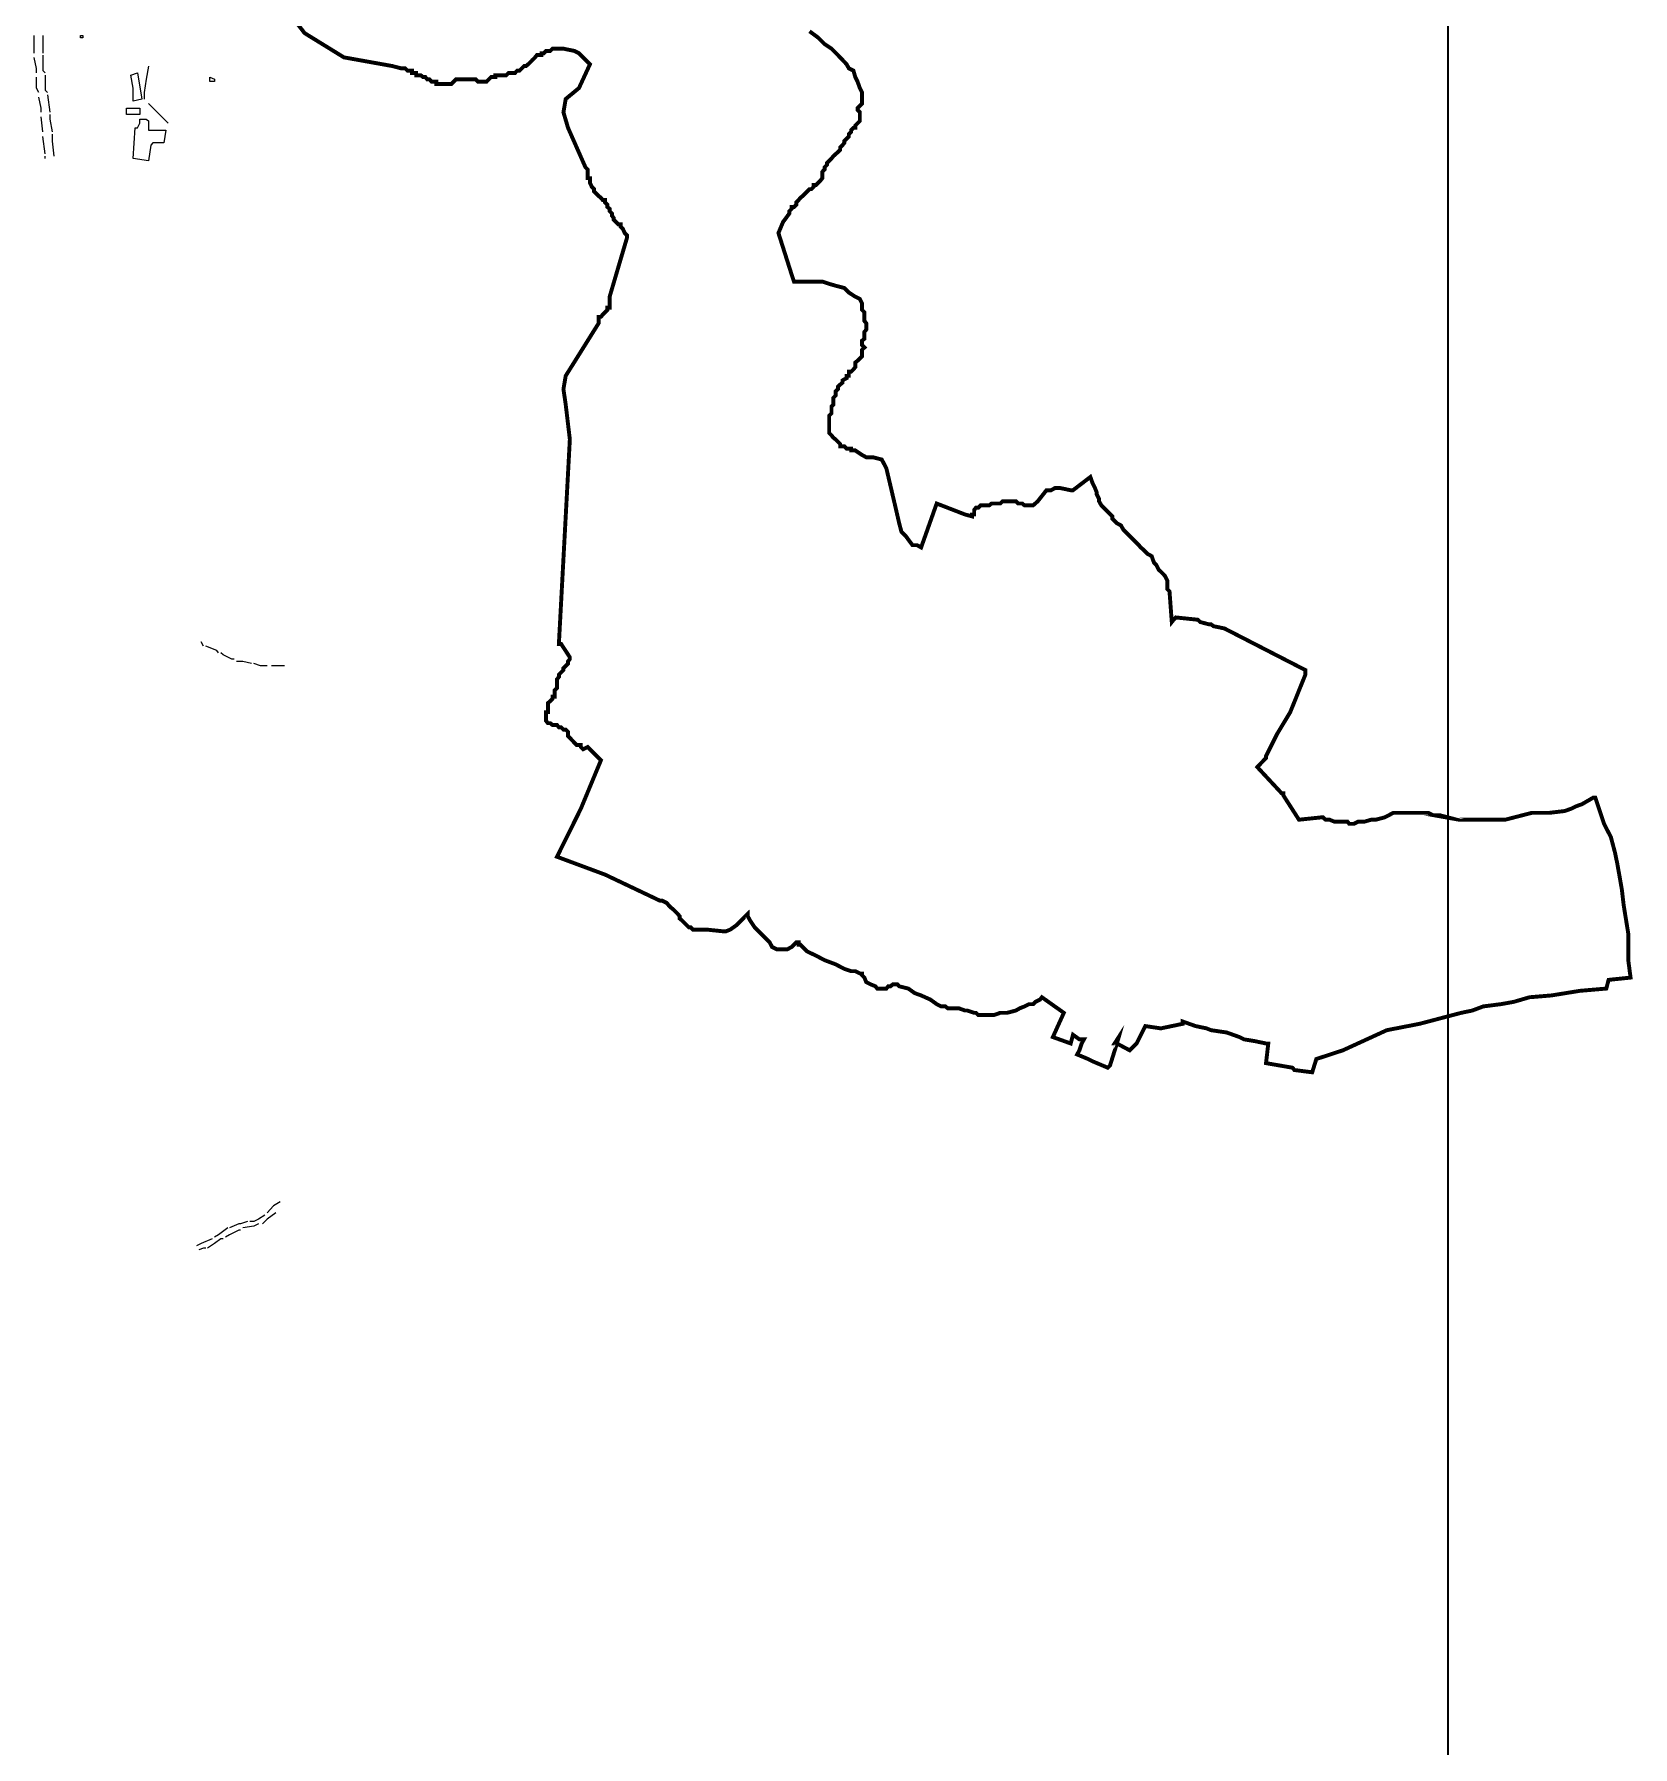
# Model space of a CAD drawing. Header units: millimetres. Extents: x -3588 to 75209, y -3737 to 38254.
# Drawn here: x 11751 to 12737, y 34194 to 35251 of the extents above; entities that cross this region are included whole.
import ezdxf

# ---------------------------------------------------------------- set-up
doc = ezdxf.new("R2010")
doc.units = ezdxf.units.MM
doc.layers.add('P', color=253, linetype='Continuous')

msp = doc.modelspace()

# ---------------------------------------------------------------- linework, layer by layer
at = {"layer": 'P'}
for points, const_width in [([(12623.292, 27097.434), (12623.292, 36423.662)], 1.2), ([(12229.217, 35252.734), (12234.578, 35248.781), (12235.987, 35247.357), (12238.531, 35244.828), (12242.772, 35241.996), (12246.725, 35238.043), (12252.086, 35232.409), (12253.495, 35229.865), (12256.311, 35228.456), (12257.448, 35224.503), (12258.856, 35221.671), (12260.264, 35217.718), (12261.672, 35214.901), (12261.672, 35213.493), (12261.672, 35212.085), (12261.672, 35210.948), (12261.672, 35208.132), (12260.264, 35206.707), (12258.856, 35205.299), (12258.856, 35204.179), (12260.264, 35202.77), (12260.264, 35199.938), (12260.264, 35198.529), (12260.264, 35197.393), (12258.856, 35195.985), (12257.448, 35194.577), (12257.448, 35193.168), (12256.311, 35193.168), (12254.903, 35191.76), (12254.903, 35190.624), (12253.495, 35189.215), (12253.495, 35187.807), (12252.086, 35186.383), (12250.678, 35184.974), (12250.678, 35183.854), (12249.542, 35182.446), (12248.133, 35181.021), (12248.133, 35179.613), (12246.725, 35178.205), (12243.892, 35175.66), (12242.772, 35174.252), (12241.348, 35172.844), (12239.939, 35171.435), (12239.939, 35170.299), (12238.531, 35168.891), (12238.531, 35167.482), (12237.123, 35166.058), (12237.123, 35164.65), (12237.123, 35162.121), (12235.987, 35160.697), (12234.578, 35159.288), (12233.17, 35157.88), (12231.762, 35157.88), (12231.762, 35156.744), (12230.353, 35155.335), (12229.217, 35155.335), (12227.809, 35153.927), (12226.4, 35152.519), (12224.976, 35151.11), (12223.568, 35149.974), (12222.447, 35148.566), (12221.023, 35147.158), (12221.023, 35145.733), (12219.615, 35144.325), (12218.206, 35144.325), (12218.206, 35143.205), (12216.798, 35141.796), (12216.798, 35140.372), (12212.845, 35135.011), (12210.029, 35128.241), (12218.206, 35102.555), (12219.615, 35098.314), (12224.976, 35098.314), (12231.762, 35098.314), (12237.123, 35098.314), (12241.348, 35096.906), (12245.301, 35095.77), (12250.678, 35094.361), (12253.495, 35091.545), (12257.448, 35089), (12260.264, 35087.592), (12261.672, 35084.759), (12261.672, 35083.351), (12261.672, 35082.23), (12261.672, 35080.822), (12263.097, 35079.398), (12263.097, 35077.989), (12263.097, 35076.581), (12263.097, 35075.445), (12263.097, 35074.037), (12264.217, 35072.628), (12264.217, 35071.22), (12264.217, 35069.812), (12264.217, 35068.675), (12263.097, 35067.267), (12263.097, 35065.859), (12263.097, 35064.434), (12263.097, 35063.026), (12261.672, 35061.906), (12261.672, 35060.497), (12261.672, 35059.073), (12263.097, 35057.665), (12261.672, 35056.256), (12261.672, 35053.712), (12261.672, 35052.304), (12260.264, 35050.895), (12258.856, 35049.487), (12257.448, 35048.351), (12257.448, 35046.942), (12257.448, 35045.534), (12256.311, 35044.11), (12254.903, 35042.701), (12253.495, 35042.701), (12253.495, 35041.581), (12253.495, 35040.173), (12252.086, 35040.173), (12252.086, 35038.748), (12249.542, 35037.34), (12249.542, 35035.932), (12248.133, 35034.795), (12246.725, 35033.387), (12246.725, 35031.979), (12245.301, 35030.57), (12245.301, 35029.162), (12245.301, 35028.026), (12243.892, 35026.618), (12243.892, 35023.785), (12243.892, 35022.377), (12242.772, 35021.256), (12242.772, 35019.848), (12242.772, 35018.424), (12242.772, 35017.015), (12241.348, 35015.607), (12241.348, 35014.471), (12241.348, 35013.062), (12241.348, 35011.654), (12241.348, 35008.837), (12241.348, 35007.701), (12241.348, 35006.293), (12241.348, 35004.885), (12242.772, 35003.46), (12243.892, 35002.052), (12245.301, 35000.932), (12246.725, 34999.523), (12248.133, 34998.099), (12248.133, 34996.691), (12249.542, 34996.691), (12250.678, 34996.691), (12252.086, 34995.282), (12253.495, 34995.282), (12254.903, 34995.282), (12254.903, 34994.146), (12256.311, 34994.146), (12257.448, 34994.146), (12261.672, 34991.329), (12264.217, 34989.921), (12268.458, 34989.921), (12273.819, 34988.513), (12276.636, 34983.135), (12281.997, 34960.282), (12284.542, 34949.272), (12285.95, 34943.91), (12288.783, 34941.078), (12292.736, 34935.716), (12295.552, 34935.716), (12298.097, 34934.308), (12307.699, 34961.402), (12325.191, 34954.633), (12329.432, 34953.497), (12329.432, 34954.633), (12330.841, 34954.633), (12330.841, 34956.041), (12330.841, 34957.45), (12331.977, 34958.874), (12333.385, 34958.874), (12334.793, 34960.282), (12336.202, 34960.282), (12337.61, 34960.282), (12338.746, 34960.282), (12340.155, 34960.282), (12341.563, 34961.402), (12342.971, 34961.402), (12344.396, 34961.402), (12345.516, 34961.402), (12346.924, 34961.402), (12348.349, 34962.811), (12349.757, 34962.811), (12351.165, 34962.811), (12352.302, 34962.811), (12353.71, 34962.811), (12355.118, 34962.811), (12356.526, 34962.811), (12357.935, 34961.402), (12359.071, 34961.402), (12360.479, 34961.402), (12361.888, 34960.282), (12367.249, 34960.282), (12370.082, 34962.811), (12375.443, 34969.596), (12376.851, 34969.596), (12378.26, 34969.596), (12380.804, 34971.005), (12383.621, 34971.005), (12390.406, 34969.596), (12391.815, 34969.596), (12402.537, 34977.774), (12403.945, 34973.821), (12405.37, 34971.005), (12406.49, 34968.188), (12406.49, 34967.052), (12407.898, 34964.235), (12407.898, 34962.811), (12409.323, 34960.282), (12412.139, 34957.45), (12416.092, 34953.497), (12416.092, 34952.088), (12418.909, 34949.272), (12421.454, 34947.863), (12422.862, 34945.319), (12425.695, 34942.486), (12428.223, 34939.957), (12429.647, 34938.549), (12432.464, 34935.716), (12433.6, 34934.308), (12435.009, 34933.172), (12437.825, 34930.355), (12440.37, 34928.947), (12441.778, 34924.994), (12443.187, 34923.586), (12444.595, 34920.753), (12447.14, 34918.224), (12448.548, 34916.8), (12449.972, 34913.983), (12449.972, 34911.439), (12449.972, 34908.622), (12451.381, 34907.214), (12452.789, 34888.297), (12453.925, 34889.706), (12455.333, 34891.114), (12468.873, 34889.706), (12470.297, 34888.297), (12475.658, 34886.889), (12477.066, 34886.889), (12478.475, 34885.753), (12485.244, 34884.345), (12535.224, 34858.659), (12535.224, 34855.826), (12525.894, 34832.685), (12517.716, 34819.129), (12510.946, 34805.59), (12510.946, 34804.454), (12505.569, 34798.805), (12520.533, 34782.721), (12521.669, 34782.721), (12521.669, 34781.313), (12531.271, 34766.349), (12544.81, 34767.758), (12546.219, 34767.758), (12547.643, 34766.349), (12550.171, 34766.349), (12553.004, 34765.213), (12555.549, 34765.213), (12558.365, 34765.213), (12561.182, 34765.213), (12562.318, 34763.805), (12565.135, 34763.805), (12567.968, 34765.213), (12571.92, 34765.213), (12575.873, 34766.349), (12578.69, 34766.349), (12584.051, 34767.758), (12586.868, 34769.166), (12589.413, 34770.574), (12592.245, 34770.574), (12593.654, 34770.574), (12595.062, 34770.574), (12599.015, 34770.574), (12601.831, 34770.574), (12605.784, 34770.574), (12611.146, 34770.574), (12613.978, 34769.166), (12616.523, 34769.166), (12617.931, 34769.166), (12623.292, 34767.758), (12622.156, 34767.758), (12630.062, 34766.349), (12642.481, 34766.349), (12650.387, 34766.349), (12658.581, 34766.349), (12674.952, 34770.574), (12681.722, 34770.574), (12685.675, 34770.574), (12695.277, 34771.71), (12699.23, 34773.119), (12702.047, 34774.527), (12706, 34775.951), (12712.769, 34779.888), (12714.193, 34779.888), (12719.555, 34763.805), (12723.78, 34755.627), (12726.324, 34746.024), (12727.733, 34739.239), (12729.141, 34731.349), (12730.565, 34723.155), (12731.686, 34713.553), (12734.518, 34696.061), (12734.518, 34679.689), (12735.927, 34668.951), (12722.371, 34667.542), (12720.963, 34662.181), (12704.591, 34660.773), (12687.083, 34657.94), (12673.544, 34656.82), (12663.942, 34654.003), (12656.036, 34652.579), (12645.025, 34651.17), (12638.256, 34648.626), (12631.47, 34647.218), (12620.748, 34644.401), (12605.784, 34640.448), (12585.46, 34636.495), (12558.365, 34624.076), (12541.994, 34618.715), (12539.449, 34610.521), (12528.438, 34611.929), (12527.318, 34613.354), (12519.124, 34614.762), (12510.946, 34616.17), (12512.355, 34628.301), (12510.946, 34628.301), (12504.161, 34629.726), (12497.391, 34630.846), (12494.575, 34632.254), (12486.669, 34635.087), (12477.066, 34636.495), (12474.25, 34637.615), (12467.464, 34639.04), (12459.558, 34641.856), (12459.558, 34640.448), (12446.019, 34637.615), (12436.417, 34639.04), (12431.056, 34628.301), (12426.815, 34624.076), (12418.909, 34628.301), (12420.045, 34632.254), (12417.501, 34628.301), (12418.909, 34628.301), (12414.684, 34614.762), (12413.276, 34613.354), (12403.945, 34617.291), (12401.129, 34618.715), (12394.359, 34621.532), (12395.768, 34624.076), (12397.176, 34628.301), (12398.584, 34630.846), (12395.768, 34630.846), (12391.815, 34633.678), (12390.406, 34628.301), (12379.396, 34632.254), (12386.165, 34647.218), (12372.626, 34656.82), (12371.49, 34655.411), (12368.673, 34654.003), (12367.249, 34652.579), (12364.72, 34652.579), (12361.888, 34651.17), (12359.071, 34650.05), (12356.526, 34648.626), (12351.165, 34647.218), (12349.757, 34647.218), (12346.924, 34647.218), (12342.971, 34645.809), (12338.746, 34645.809), (12336.202, 34645.809), (12334.793, 34645.809), (12333.385, 34645.809), (12331.977, 34647.218), (12330.841, 34647.218), (12326.6, 34648.626), (12325.191, 34648.626), (12321.238, 34650.05), (12318.422, 34650.05), (12315.877, 34650.05), (12314.469, 34650.05), (12313.06, 34651.17), (12310.516, 34651.17), (12307.699, 34652.579), (12303.746, 34655.411), (12298.097, 34657.94), (12294.144, 34659.364), (12290.191, 34662.181), (12284.542, 34663.589), (12283.422, 34664.726), (12281.997, 34664.726), (12280.589, 34664.726), (12279.181, 34663.589), (12277.772, 34663.589), (12276.636, 34662.181), (12275.228, 34662.181), (12273.819, 34662.181), (12271.003, 34662.181), (12269.866, 34663.589), (12267.05, 34664.726), (12264.217, 34666.134), (12263.097, 34668.951), (12261.672, 34670.375), (12261.672, 34671.495), (12260.264, 34671.495), (12257.448, 34672.904), (12254.903, 34672.904), (12250.678, 34674.328), (12245.301, 34677.145), (12238.531, 34679.689), (12233.17, 34682.506), (12227.809, 34685.05), (12226.4, 34686.459), (12224.976, 34687.867), (12223.568, 34689.275), (12222.447, 34689.275), (12222.447, 34690.7), (12221.023, 34690.7), (12219.615, 34689.275), (12218.206, 34687.867), (12215.662, 34686.459), (12212.845, 34686.459), (12211.437, 34686.459), (12208.892, 34686.459), (12206.076, 34687.867), (12204.651, 34690.7), (12202.123, 34693.228), (12197.882, 34697.469), (12195.337, 34700.014), (12192.52, 34704.239), (12191.112, 34706.783), (12191.112, 34708.192), (12184.327, 34701.422), (12180.374, 34698.589), (12177.557, 34697.469), (12176.149, 34697.469), (12165.426, 34698.589), (12164.002, 34698.589), (12162.594, 34698.589), (12161.473, 34698.589), (12157.232, 34698.589), (12155.824, 34700.014), (12154.688, 34700.014), (12153.279, 34701.422), (12151.871, 34702.83), (12150.463, 34704.239), (12149.054, 34705.375), (12149.054, 34706.783), (12147.918, 34708.192), (12146.51, 34709.6), (12145.101, 34711.024), (12143.677, 34712.145), (12142.269, 34713.553), (12141.149, 34714.977), (12138.316, 34716.386), (12136.908, 34716.386), (12103.028, 34732.469), (12073.389, 34743.48), (12088.08, 34773.119), (12100.499, 34803.046), (12092.305, 34811.224), (12089.489, 34809.815), (12088.08, 34811.224), (12088.08, 34812.36), (12086.944, 34812.36), (12085.536, 34812.36), (12080.174, 34818.009), (12080.174, 34819.129), (12080.174, 34820.538), (12078.75, 34821.962), (12077.342, 34821.962), (12075.933, 34823.37), (12074.525, 34823.37), (12073.389, 34824.779), (12071.98, 34824.779), (12070.572, 34824.779), (12069.164, 34825.915), (12067.755, 34825.915), (12066.619, 34827.323), (12066.619, 34828.732), (12066.619, 34831.548), (12066.619, 34832.685), (12067.755, 34832.685), (12067.755, 34835.501), (12067.755, 34836.926), (12067.755, 34838.334), (12069.164, 34839.454), (12070.572, 34840.862), (12070.572, 34842.287), (12071.98, 34842.287), (12071.98, 34843.695), (12071.98, 34845.103), (12071.98, 34846.24), (12073.389, 34847.648), (12073.389, 34849.056), (12073.389, 34850.465), (12073.389, 34851.873), (12073.389, 34853.009), (12074.525, 34854.418), (12074.525, 34855.826), (12075.933, 34857.25), (12077.342, 34858.659), (12077.342, 34859.779), (12078.75, 34861.187), (12080.174, 34862.612), (12080.174, 34864.02), (12081.295, 34865.428), (12081.295, 34866.564), (12075.933, 34874.742), (12074.525, 34874.742), (12081.295, 35000.932), (12078.75, 35022.377), (12077.342, 35031.979), (12078.75, 35040.173), (12099.075, 35072.628), (12099.075, 35074.037), (12099.075, 35075.445), (12099.075, 35076.581), (12100.499, 35076.581), (12101.619, 35077.989), (12103.028, 35079.398), (12104.452, 35080.822), (12104.452, 35082.23), (12105.86, 35082.23), (12105.86, 35083.351), (12105.86, 35084.759), (12105.86, 35086.183), (12105.86, 35087.592), (12105.86, 35089), (12116.583, 35125.408), (12116.583, 35126.833), (12115.175, 35128.241), (12114.038, 35130.786), (12112.63, 35132.194), (12112.63, 35133.602), (12111.222, 35133.602), (12109.813, 35135.011), (12108.405, 35136.419), (12108.405, 35137.555), (12107.269, 35138.964), (12107.269, 35140.372), (12105.86, 35141.796), (12105.86, 35143.205), (12104.452, 35144.325), (12104.452, 35145.733), (12103.028, 35147.158), (12103.028, 35148.566), (12101.619, 35148.566), (12100.499, 35149.974), (12099.075, 35151.11), (12097.666, 35152.519), (12096.258, 35153.927), (12096.258, 35155.335), (12094.85, 35156.744), (12093.714, 35159.288), (12093.714, 35160.697), (12093.714, 35162.121), (12092.305, 35162.121), (12092.305, 35163.529), (12092.305, 35166.058), (12092.305, 35167.482), (12090.897, 35168.891), (12080.174, 35193.168), (12077.342, 35202.77), (12078.75, 35210.948), (12086.944, 35217.718), (12093.714, 35232.409), (12090.897, 35235.226), (12086.944, 35239.179), (12084.127, 35240.587), (12077.342, 35241.996), (12073.389, 35241.996), (12070.572, 35241.996), (12069.164, 35240.587), (12067.755, 35240.587), (12066.619, 35240.587), (12065.211, 35239.179), (12063.803, 35239.179), (12063.803, 35238.043), (12060.97, 35238.043), (12059.85, 35236.634), (12058.425, 35235.226), (12057.017, 35233.818), (12055.609, 35232.409), (12054.2, 35231.273), (12053.064, 35231.273), (12051.656, 35229.865), (12050.247, 35228.456), (12048.839, 35228.456), (12047.431, 35227.032), (12044.886, 35227.032), (12043.478, 35227.032), (12042.054, 35225.624), (12040.645, 35225.624), (12038.101, 35225.624), (12036.692, 35225.624), (12035.284, 35225.624), (12035.284, 35224.503), (12033.876, 35224.503), (12032.739, 35224.503), (12031.331, 35223.095), (12029.923, 35221.671), (12028.514, 35221.671), (12027.106, 35221.671), (12024.561, 35221.671), (12023.153, 35223.095), (12020.32, 35223.095), (12017.776, 35223.095), (12016.368, 35223.095), (12013.551, 35223.095), (12012.415, 35223.095), (12011.006, 35223.095), (12009.598, 35221.671), (12008.19, 35220.263), (12006.781, 35220.263), (12005.645, 35220.263), (12004.237, 35220.263), (12002.828, 35220.263), (12001.404, 35220.263), (11999.996, 35220.263), (11998.876, 35220.263), (11998.876, 35221.671), (11997.451, 35221.671), (11996.043, 35221.671), (11994.635, 35223.095), (11993.226, 35223.095), (11992.09, 35224.503), (11990.682, 35224.503), (11989.273, 35225.624), (11987.865, 35225.624), (11986.457, 35225.624), (11986.457, 35227.032), (11985.32, 35227.032), (11983.912, 35227.032), (11983.912, 35228.456), (11982.504, 35228.456), (11981.079, 35228.456), (11979.671, 35229.865), (11978.551, 35229.865), (11977.126, 35229.865), (11971.765, 35231.273), (11941.854, 35236.634), (11917.577, 35251.598), (11882.288, 35297.608)], 2.417), ([(12229.217, 35252.734), (12234.578, 35248.781), (12235.987, 35247.357), (12238.531, 35244.828), (12242.772, 35241.996), (12246.725, 35238.043), (12252.086, 35232.409), (12253.495, 35229.865), (12256.311, 35228.456), (12257.448, 35224.503), (12258.856, 35221.671), (12260.264, 35217.718), (12261.672, 35214.901), (12261.672, 35213.493), (12261.672, 35212.085), (12261.672, 35210.948), (12261.672, 35208.132), (12260.264, 35206.707), (12258.856, 35205.299), (12258.856, 35204.179), (12260.264, 35202.77), (12260.264, 35199.938), (12260.264, 35198.529), (12260.264, 35197.393), (12258.856, 35195.985), (12257.448, 35194.577), (12257.448, 35193.168), (12256.311, 35193.168), (12254.903, 35191.76), (12254.903, 35190.624), (12253.495, 35189.215), (12253.495, 35187.807), (12252.086, 35186.383), (12250.678, 35184.974), (12250.678, 35183.854), (12249.542, 35182.446), (12248.133, 35181.021), (12248.133, 35179.613), (12246.725, 35178.205), (12243.892, 35175.66), (12242.772, 35174.252), (12241.348, 35172.844), (12239.939, 35171.435), (12239.939, 35170.299), (12238.531, 35168.891), (12238.531, 35167.482), (12237.123, 35166.058), (12237.123, 35164.65), (12237.123, 35162.121), (12235.987, 35160.697), (12234.578, 35159.288), (12233.17, 35157.88), (12231.762, 35157.88), (12231.762, 35156.744), (12230.353, 35155.335), (12229.217, 35155.335), (12227.809, 35153.927), (12226.4, 35152.519), (12224.976, 35151.11), (12223.568, 35149.974), (12222.447, 35148.566), (12221.023, 35147.158), (12221.023, 35145.733), (12219.615, 35144.325), (12218.206, 35144.325), (12218.206, 35143.205), (12216.798, 35141.796), (12216.798, 35140.372), (12212.845, 35135.011), (12210.029, 35128.241), (12218.206, 35102.555), (12219.615, 35098.314), (12224.976, 35098.314), (12231.762, 35098.314), (12237.123, 35098.314), (12241.348, 35096.906), (12245.301, 35095.77), (12250.678, 35094.361), (12253.495, 35091.545), (12257.448, 35089), (12260.264, 35087.592), (12261.672, 35084.759), (12261.672, 35083.351), (12261.672, 35082.23), (12261.672, 35080.822), (12263.097, 35079.398), (12263.097, 35077.989), (12263.097, 35076.581), (12263.097, 35075.445), (12263.097, 35074.037), (12264.217, 35072.628), (12264.217, 35071.22), (12264.217, 35069.812), (12264.217, 35068.675), (12263.097, 35067.267), (12263.097, 35065.859), (12263.097, 35064.434), (12263.097, 35063.026), (12261.672, 35061.906), (12261.672, 35060.497), (12261.672, 35059.073), (12263.097, 35057.665), (12261.672, 35056.256), (12261.672, 35053.712), (12261.672, 35052.304), (12260.264, 35050.895), (12258.856, 35049.487), (12257.448, 35048.351), (12257.448, 35046.942), (12257.448, 35045.534), (12256.311, 35044.11), (12254.903, 35042.701), (12253.495, 35042.701), (12253.495, 35041.581), (12253.495, 35040.173), (12252.086, 35040.173), (12252.086, 35038.748), (12249.542, 35037.34), (12249.542, 35035.932), (12248.133, 35034.795), (12246.725, 35033.387), (12246.725, 35031.979), (12245.301, 35030.57), (12245.301, 35029.162), (12245.301, 35028.026), (12243.892, 35026.618), (12243.892, 35023.785), (12243.892, 35022.377), (12242.772, 35021.256), (12242.772, 35019.848), (12242.772, 35018.424), (12242.772, 35017.015), (12241.348, 35015.607), (12241.348, 35014.471), (12241.348, 35013.062), (12241.348, 35011.654), (12241.348, 35008.837), (12241.348, 35007.701), (12241.348, 35006.293), (12241.348, 35004.885), (12242.772, 35003.46), (12243.892, 35002.052), (12245.301, 35000.932), (12246.725, 34999.523), (12248.133, 34998.099), (12248.133, 34996.691), (12249.542, 34996.691), (12250.678, 34996.691), (12252.086, 34995.282), (12253.495, 34995.282), (12254.903, 34995.282), (12254.903, 34994.146), (12256.311, 34994.146), (12257.448, 34994.146), (12261.672, 34991.329), (12264.217, 34989.921), (12268.458, 34989.921), (12273.819, 34988.513), (12276.636, 34983.135), (12281.997, 34960.282), (12284.542, 34949.272), (12285.95, 34943.91), (12288.783, 34941.078), (12292.736, 34935.716), (12295.552, 34935.716), (12298.097, 34934.308), (12307.699, 34961.402), (12325.191, 34954.633), (12329.432, 34953.497), (12329.432, 34954.633), (12330.841, 34954.633), (12330.841, 34956.041), (12330.841, 34957.45), (12331.977, 34958.874), (12333.385, 34958.874), (12334.793, 34960.282), (12336.202, 34960.282), (12337.61, 34960.282), (12338.746, 34960.282), (12340.155, 34960.282), (12341.563, 34961.402), (12342.971, 34961.402), (12344.396, 34961.402), (12345.516, 34961.402), (12346.924, 34961.402), (12348.349, 34962.811), (12349.757, 34962.811), (12351.165, 34962.811), (12352.302, 34962.811), (12353.71, 34962.811), (12355.118, 34962.811), (12356.526, 34962.811), (12357.935, 34961.402), (12359.071, 34961.402), (12360.479, 34961.402), (12361.888, 34960.282), (12367.249, 34960.282), (12370.082, 34962.811), (12375.443, 34969.596), (12376.851, 34969.596), (12378.26, 34969.596), (12380.804, 34971.005), (12383.621, 34971.005), (12390.406, 34969.596), (12391.815, 34969.596), (12402.537, 34977.774), (12403.945, 34973.821), (12405.37, 34971.005), (12406.49, 34968.188), (12406.49, 34967.052), (12407.898, 34964.235), (12407.898, 34962.811), (12409.323, 34960.282), (12412.139, 34957.45), (12416.092, 34953.497), (12416.092, 34952.088), (12418.909, 34949.272), (12421.454, 34947.863), (12422.862, 34945.319), (12425.695, 34942.486), (12428.223, 34939.957), (12429.647, 34938.549), (12432.464, 34935.716), (12433.6, 34934.308), (12435.009, 34933.172), (12437.825, 34930.355), (12440.37, 34928.947), (12441.778, 34924.994), (12443.187, 34923.586), (12444.595, 34920.753), (12447.14, 34918.224), (12448.548, 34916.8), (12449.972, 34913.983), (12449.972, 34911.439), (12449.972, 34908.622), (12451.381, 34907.214), (12452.789, 34888.297), (12453.925, 34889.706), (12455.333, 34891.114), (12468.873, 34889.706), (12470.297, 34888.297), (12475.658, 34886.889), (12477.066, 34886.889), (12478.475, 34885.753), (12485.244, 34884.345), (12535.224, 34858.659), (12535.224, 34855.826), (12525.894, 34832.685), (12517.716, 34819.129), (12510.946, 34805.59), (12510.946, 34804.454), (12505.569, 34798.805), (12520.533, 34782.721), (12521.669, 34782.721), (12521.669, 34781.313), (12531.271, 34766.349), (12544.81, 34767.758), (12546.219, 34767.758), (12547.643, 34766.349), (12550.171, 34766.349), (12553.004, 34765.213), (12555.549, 34765.213), (12558.365, 34765.213), (12561.182, 34765.213), (12562.318, 34763.805), (12565.135, 34763.805), (12567.968, 34765.213), (12571.92, 34765.213), (12575.873, 34766.349), (12578.69, 34766.349), (12584.051, 34767.758), (12586.868, 34769.166), (12589.413, 34770.574), (12592.245, 34770.574), (12593.654, 34770.574), (12595.062, 34770.574), (12599.015, 34770.574), (12601.831, 34770.574), (12605.784, 34770.574), (12611.146, 34770.574), (12613.978, 34769.166), (12616.523, 34769.166), (12617.931, 34769.166), (12623.292, 34767.758), (12622.156, 34767.758), (12630.062, 34766.349), (12642.481, 34766.349), (12650.387, 34766.349), (12658.581, 34766.349), (12674.952, 34770.574), (12681.722, 34770.574), (12685.675, 34770.574), (12695.277, 34771.71), (12699.23, 34773.119), (12702.047, 34774.527), (12706, 34775.951), (12712.769, 34779.888), (12714.193, 34779.888), (12719.555, 34763.805), (12723.78, 34755.627), (12726.324, 34746.024), (12727.733, 34739.239), (12729.141, 34731.349), (12730.565, 34723.155), (12731.686, 34713.553), (12734.518, 34696.061), (12734.518, 34679.689), (12735.927, 34668.951), (12722.371, 34667.542), (12720.963, 34662.181), (12704.591, 34660.773), (12687.083, 34657.94), (12673.544, 34656.82), (12663.942, 34654.003), (12656.036, 34652.579), (12645.025, 34651.17), (12638.256, 34648.626), (12631.47, 34647.218), (12620.748, 34644.401), (12605.784, 34640.448), (12585.46, 34636.495), (12558.365, 34624.076), (12541.994, 34618.715), (12539.449, 34610.521), (12528.438, 34611.929), (12527.318, 34613.354), (12519.124, 34614.762), (12510.946, 34616.17), (12512.355, 34628.301), (12510.946, 34628.301), (12504.161, 34629.726), (12497.391, 34630.846), (12494.575, 34632.254), (12486.669, 34635.087), (12477.066, 34636.495), (12474.25, 34637.615), (12467.464, 34639.04), (12459.558, 34641.856), (12459.558, 34640.448), (12446.019, 34637.615), (12436.417, 34639.04), (12431.056, 34628.301), (12426.815, 34624.076), (12418.909, 34628.301), (12420.045, 34632.254), (12417.501, 34628.301), (12418.909, 34628.301), (12414.684, 34614.762), (12413.276, 34613.354), (12403.945, 34617.291), (12401.129, 34618.715), (12394.359, 34621.532), (12395.768, 34624.076), (12397.176, 34628.301), (12398.584, 34630.846), (12395.768, 34630.846), (12391.815, 34633.678), (12390.406, 34628.301), (12379.396, 34632.254), (12386.165, 34647.218), (12372.626, 34656.82), (12371.49, 34655.411), (12368.673, 34654.003), (12367.249, 34652.579), (12364.72, 34652.579), (12361.888, 34651.17), (12359.071, 34650.05), (12356.526, 34648.626), (12351.165, 34647.218), (12349.757, 34647.218), (12346.924, 34647.218), (12342.971, 34645.809), (12338.746, 34645.809), (12336.202, 34645.809), (12334.793, 34645.809), (12333.385, 34645.809), (12331.977, 34647.218), (12330.841, 34647.218), (12326.6, 34648.626), (12325.191, 34648.626), (12321.238, 34650.05), (12318.422, 34650.05), (12315.877, 34650.05), (12314.469, 34650.05), (12313.06, 34651.17), (12310.516, 34651.17), (12307.699, 34652.579), (12303.746, 34655.411), (12298.097, 34657.94), (12294.144, 34659.364), (12290.191, 34662.181), (12284.542, 34663.589), (12283.422, 34664.726), (12281.997, 34664.726), (12280.589, 34664.726), (12279.181, 34663.589), (12277.772, 34663.589), (12276.636, 34662.181), (12275.228, 34662.181), (12273.819, 34662.181), (12271.003, 34662.181), (12269.866, 34663.589), (12267.05, 34664.726), (12264.217, 34666.134), (12263.097, 34668.951), (12261.672, 34670.375), (12261.672, 34671.495), (12260.264, 34671.495), (12257.448, 34672.904), (12254.903, 34672.904), (12250.678, 34674.328), (12245.301, 34677.145), (12238.531, 34679.689), (12233.17, 34682.506), (12227.809, 34685.05), (12226.4, 34686.459), (12224.976, 34687.867), (12223.568, 34689.275), (12222.447, 34689.275), (12222.447, 34690.7), (12221.023, 34690.7), (12219.615, 34689.275), (12218.206, 34687.867), (12215.662, 34686.459), (12212.845, 34686.459), (12211.437, 34686.459), (12208.892, 34686.459), (12206.076, 34687.867), (12204.651, 34690.7), (12202.123, 34693.228), (12197.882, 34697.469), (12195.337, 34700.014), (12192.52, 34704.239), (12191.112, 34706.783), (12191.112, 34708.192), (12184.327, 34701.422), (12180.374, 34698.589), (12177.557, 34697.469), (12176.149, 34697.469), (12165.426, 34698.589), (12164.002, 34698.589), (12162.594, 34698.589), (12161.473, 34698.589), (12157.232, 34698.589), (12155.824, 34700.014), (12154.688, 34700.014), (12153.279, 34701.422), (12151.871, 34702.83), (12150.463, 34704.239), (12149.054, 34705.375), (12149.054, 34706.783), (12147.918, 34708.192), (12146.51, 34709.6), (12145.101, 34711.024), (12143.677, 34712.145), (12142.269, 34713.553), (12141.149, 34714.977), (12138.316, 34716.386), (12136.908, 34716.386), (12103.028, 34732.469), (12073.389, 34743.48), (12088.08, 34773.119), (12100.499, 34803.046), (12092.305, 34811.224), (12089.489, 34809.815), (12088.08, 34811.224), (12088.08, 34812.36), (12086.944, 34812.36), (12085.536, 34812.36), (12080.174, 34818.009), (12080.174, 34819.129), (12080.174, 34820.538), (12078.75, 34821.962), (12077.342, 34821.962), (12075.933, 34823.37), (12074.525, 34823.37), (12073.389, 34824.779), (12071.98, 34824.779), (12070.572, 34824.779), (12069.164, 34825.915), (12067.755, 34825.915), (12066.619, 34827.323), (12066.619, 34828.732), (12066.619, 34831.548), (12066.619, 34832.685), (12067.755, 34832.685), (12067.755, 34835.501), (12067.755, 34836.926), (12067.755, 34838.334), (12069.164, 34839.454), (12070.572, 34840.862), (12070.572, 34842.287), (12071.98, 34842.287), (12071.98, 34843.695), (12071.98, 34845.103), (12071.98, 34846.24), (12073.389, 34847.648), (12073.389, 34849.056), (12073.389, 34850.465), (12073.389, 34851.873), (12073.389, 34853.009), (12074.525, 34854.418), (12074.525, 34855.826), (12075.933, 34857.25), (12077.342, 34858.659), (12077.342, 34859.779), (12078.75, 34861.187), (12080.174, 34862.612), (12080.174, 34864.02), (12081.295, 34865.428), (12081.295, 34866.564), (12075.933, 34874.742), (12074.525, 34874.742), (12081.295, 35000.932), (12078.75, 35022.377), (12077.342, 35031.979), (12078.75, 35040.173), (12099.075, 35072.628), (12099.075, 35074.037), (12099.075, 35075.445), (12099.075, 35076.581), (12100.499, 35076.581), (12101.619, 35077.989), (12103.028, 35079.398), (12104.452, 35080.822), (12104.452, 35082.23), (12105.86, 35082.23), (12105.86, 35083.351), (12105.86, 35084.759), (12105.86, 35086.183), (12105.86, 35087.592), (12105.86, 35089), (12116.583, 35125.408), (12116.583, 35126.833), (12115.175, 35128.241), (12114.038, 35130.786), (12112.63, 35132.194), (12112.63, 35133.602), (12111.222, 35133.602), (12109.813, 35135.011), (12108.405, 35136.419), (12108.405, 35137.555), (12107.269, 35138.964), (12107.269, 35140.372), (12105.86, 35141.796), (12105.86, 35143.205), (12104.452, 35144.325), (12104.452, 35145.733), (12103.028, 35147.158), (12103.028, 35148.566), (12101.619, 35148.566), (12100.499, 35149.974), (12099.075, 35151.11), (12097.666, 35152.519), (12096.258, 35153.927), (12096.258, 35155.335), (12094.85, 35156.744), (12093.714, 35159.288), (12093.714, 35160.697), (12093.714, 35162.121), (12092.305, 35162.121), (12092.305, 35163.529), (12092.305, 35166.058), (12092.305, 35167.482), (12090.897, 35168.891), (12080.174, 35193.168), (12077.342, 35202.77), (12078.75, 35210.948), (12086.944, 35217.718), (12093.714, 35232.409), (12090.897, 35235.226), (12086.944, 35239.179), (12084.127, 35240.587), (12077.342, 35241.996), (12073.389, 35241.996), (12070.572, 35241.996), (12069.164, 35240.587), (12067.755, 35240.587), (12066.619, 35240.587), (12065.211, 35239.179), (12063.803, 35239.179), (12063.803, 35238.043), (12060.97, 35238.043), (12059.85, 35236.634), (12058.425, 35235.226), (12057.017, 35233.818), (12055.609, 35232.409), (12054.2, 35231.273), (12053.064, 35231.273), (12051.656, 35229.865), (12050.247, 35228.456), (12048.839, 35228.456), (12047.431, 35227.032), (12044.886, 35227.032), (12043.478, 35227.032), (12042.054, 35225.624), (12040.645, 35225.624), (12038.101, 35225.624), (12036.692, 35225.624), (12035.284, 35225.624), (12035.284, 35224.503), (12033.876, 35224.503), (12032.739, 35224.503), (12031.331, 35223.095), (12029.923, 35221.671), (12028.514, 35221.671), (12027.106, 35221.671), (12024.561, 35221.671), (12023.153, 35223.095), (12020.32, 35223.095), (12017.776, 35223.095), (12016.368, 35223.095), (12013.551, 35223.095), (12012.415, 35223.095), (12011.006, 35223.095), (12009.598, 35221.671), (12008.19, 35220.263), (12006.781, 35220.263), (12005.645, 35220.263), (12004.237, 35220.263), (12002.828, 35220.263), (12001.404, 35220.263), (11999.996, 35220.263), (11998.876, 35220.263), (11998.876, 35221.671), (11997.451, 35221.671), (11996.043, 35221.671), (11994.635, 35223.095), (11993.226, 35223.095), (11992.09, 35224.503), (11990.682, 35224.503), (11989.273, 35225.624), (11987.865, 35225.624), (11986.457, 35225.624), (11986.457, 35227.032), (11985.32, 35227.032), (11983.912, 35227.032), (11983.912, 35228.456), (11982.504, 35228.456), (11981.079, 35228.456), (11979.671, 35229.865), (11978.551, 35229.865), (11977.126, 35229.865), (11971.765, 35231.273), (11941.854, 35236.634), (11917.577, 35251.598)], 1.2)]:
    msp.add_lwpolyline(points, dxfattribs=dict(at, const_width=const_width))
for points in [[(11750.738, 35239.179), (11750.738, 35240.587), (11750.738, 35250.189)], [(11756.099, 35250.189), (11756.099, 35247.357), (11756.099, 35239.179)], [(11779.257, 35250.189), (11780.665, 35250.189), (11780.665, 35248.781), (11779.257, 35248.781), (11779.257, 35250.189)], [(11752.146, 35227.032), (11752.146, 35229.865), (11750.738, 35236.634)], [(11756.099, 35238.043), (11756.099, 35236.634), (11756.099, 35228.456), (11757.508, 35227.032)], [(11753.555, 35214.901), (11752.146, 35217.718), (11752.146, 35224.503)], [(11757.508, 35225.624), (11757.508, 35216.31), (11758.932, 35214.901)], [(11811.712, 35217.718), (11810.304, 35225.624), (11814.529, 35227.032), (11817.073, 35210.948), (11811.712, 35209.54), (11811.712, 35217.718)], [(11821.314, 35231.273), (11819.906, 35223.095), (11818.482, 35214.901), (11818.482, 35210.948)], [(11821.314, 35231.273), (11819.906, 35223.095), (11818.482, 35214.901), (11818.482, 35210.948)], [(11860.555, 35221.671), (11859.131, 35221.671), (11859.131, 35224.503), (11861.964, 35223.095), (11861.964, 35221.671), (11860.555, 35221.671)], [(11754.979, 35202.77), (11754.979, 35205.299), (11753.555, 35212.085)], [(11758.932, 35213.493), (11760.34, 35202.77)], [(11760.34, 35201.346), (11760.34, 35198.529), (11761.749, 35190.624)], [(11811.712, 35201.346), (11807.759, 35201.346), (11807.759, 35205.299), (11815.953, 35205.299), (11815.953, 35201.346), (11811.712, 35201.346)], [(11833.445, 35195.985), (11821.314, 35208.132)], [(11833.445, 35195.985), (11821.314, 35208.132)], [(11756.099, 35190.624), (11754.979, 35199.938)], [(11815.953, 35195.985), (11815.953, 35198.529), (11819.906, 35198.529), (11821.314, 35197.393), (11821.314, 35191.76), (11832.037, 35191.76), (11830.628, 35183.854), (11825.267, 35183.854), (11823.859, 35183.854), (11822.723, 35182.446), (11821.314, 35172.844), (11811.712, 35174.252), (11813.12, 35193.168), (11814.529, 35193.168), (11815.953, 35195.985)], [(11757.508, 35177.068), (11756.099, 35187.807)], [(11761.749, 35189.215), (11761.749, 35184.974)], [(11761.749, 35184.974), (11762.885, 35175.66)], [(11757.508, 35174.252), (11757.508, 35175.66)], [(11855.178, 34873.334), (11853.77, 34876.151)], [(11864.508, 34869.381), (11863.372, 34870.789), (11856.603, 34873.334)], [(11874.095, 34865.428), (11872.686, 34865.428), (11867.325, 34867.973), (11865.917, 34869.381)], [(11884.833, 34862.612), (11879.456, 34864.02), (11875.503, 34864.02)], [(11894.419, 34861.187), (11890.466, 34861.187), (11886.241, 34862.612)], [(11905.158, 34861.187), (11901.205, 34861.187), (11898.372, 34861.187), (11897.252, 34861.187)], [(11902.613, 34530.631), (11898.372, 34528.102), (11894.419, 34523.861)], [(11870.142, 34514.547), (11864.508, 34510.306), (11861.964, 34508.897)], [(11882.288, 34518.5), (11878.047, 34517.091), (11876.927, 34517.091), (11871.278, 34514.547)], [(11889.058, 34517.091), (11886.241, 34515.667), (11879.456, 34514.547)], [(11893.011, 34522.453), (11889.058, 34519.908), (11886.241, 34518.5), (11883.697, 34518.5)], [(11899.781, 34523.861), (11894.419, 34519.908), (11891.603, 34517.091)], [(11860.555, 34507.777), (11853.77, 34504.945), (11850.953, 34503.536)], [(11867.325, 34507.777), (11865.917, 34507.777), (11861.964, 34504.945), (11857.723, 34502.128)], [(11878.047, 34513.138), (11876.927, 34513.138), (11871.278, 34510.306), (11868.733, 34508.897)], [(11856.603, 34502.128), (11855.178, 34502.128), (11852.362, 34500.992)]]:
    msp.add_lwpolyline(points, dxfattribs=at)

doc.saveas('drawing.dxf')
